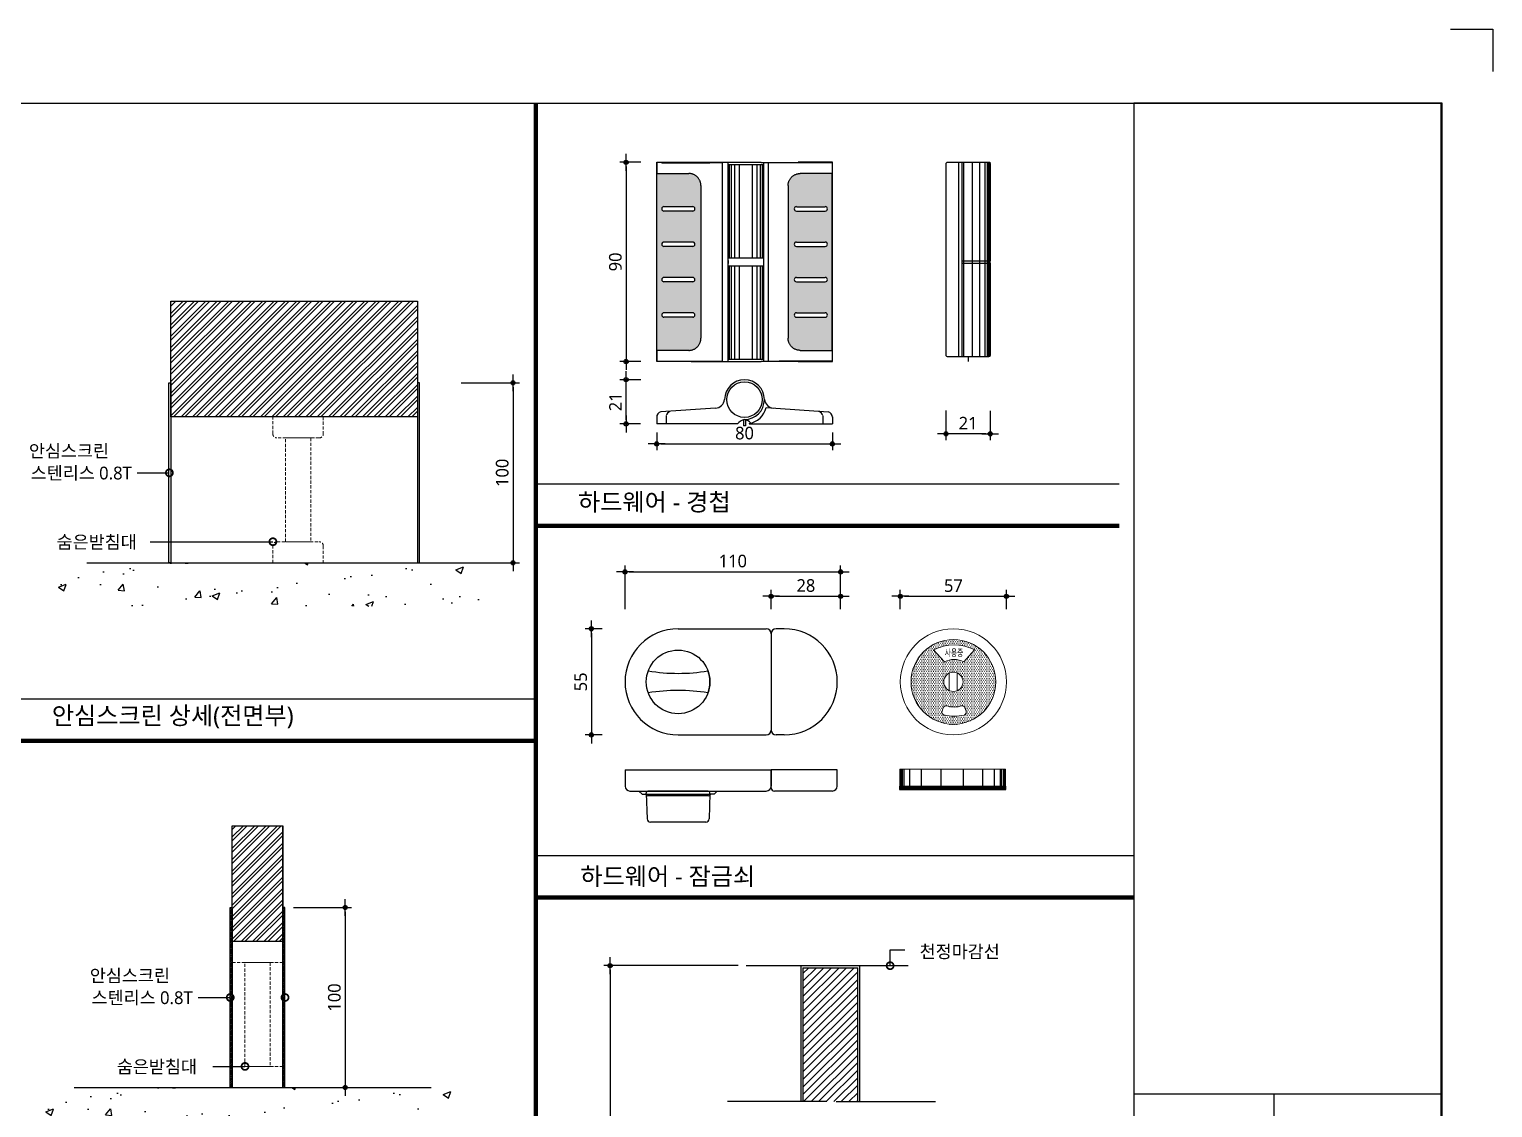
# Model space of a CAD drawing. Extents: x -256 to 8104, y -176 to 5714.
# Drawn here: x 4629 to 8104, y 3153 to 5714 of the extents above; entities that cross this region are included whole.
import ezdxf
from ezdxf.enums import TextEntityAlignment as Align

# ---------------------------------------------------------------- set-up
doc = ezdxf.new("R2010")
doc.units = 0
doc.header["$LTSCALE"] = 30
doc.linetypes.add('HIDDEN', pattern=[0.375, 0.25, -0.125])
doc.layers.get('0').update_dxf_attribs({"linetype": 'CONTINUOUS'})
doc.layers.get('DEFPOINTS').update_dxf_attribs({"linetype": 'CONTINUOUS'})
for name, color, linetype in [('02---제품선', 4, 'CONTINUOUS'), ('C', 2, 'CONTINUOUS'), ('curior-0Line', 252, 'CONTINUOUS'), ('DIM', 7, 'CONTINUOUS'), ('HAT', 8, 'CONTINUOUS'), ('HID', 9, 'HIDDEN'), ('TIT', 3, 'CONTINUOUS'), ('문자', 3, 'CONTINUOUS'), ('부자재', 4, 'CONTINUOUS'), ('잠금쇠(회전형)', 4, 'CONTINUOUS'), ('치수', 1, 'CONTINUOUS'), ('판넬', 2, 'CONTINUOUS'), ('해치', 8, 'CONTINUOUS')]:
    doc.layers.add(name, color=color, linetype=linetype)
doc.styles.add('HDW', font='gulim.ttc')
doc.styles.add('돋움', font='malgun.ttf')
doc.dimstyles.new('10', dxfattribs={"dimscale": 10, "dimtxt": 3, "dimasz": 1, "dimexe": 1.5, "dimexo": 2, "dimgap": 1, "dimtad": 1, "dimdec": 0, "dimlunit": 6, "dimtxsty": '돋움', "dimblk": 'DIMDOT', "dimcen": -1, "dimdle": 1.5, "dimclrt": 3, "dimazin": 3, "dimtfac": 1, "dimtdec": 0, "dimtix": 1, "dimtmove": 2, "dimatfit": 3, "dimldrblk": 'DIMDOT', "dimarcsym": 0})

# ---------------------------------------------------------------- blocks, each defined once
blk = doc.blocks.new('DIMDOT')
at = {"linetype": 'Continuous'}
blk.add_line((-2, 0), (2, 0), dxfattribs=at)
for radius in [0.5, 0.25]:
    blk.add_circle((0, 0), radius, dxfattribs=at)
blk = doc.blocks.new('*D566')
at = {"layer": 'DEFPOINTS', "color": 0}
for p in [(14877.2, -2398.7), (14365.2, -2507.3), (14877.2, -2507.3)]:
    blk.add_point(p, dxfattribs=at)
at = {"layer": 'DIM', "color": 0, "lineweight": -2, "ltscale": 10}
for p, q in [((14365.2, -2487.3), (14365.2, -2383.7)), ((14877.2, -2487.3), (14877.2, -2383.7)), ((14375.2, -2398.7), (14867.2, -2398.7))]:
    blk.add_line(p, q, dxfattribs=at)
at = {"layer": 'DIM', "color": 0, "lineweight": -2, "xscale": 10, "yscale": 10, "zscale": 10, "rotation": 180}
blk.add_blockref('DIMDOT', (14365.2, -2398.7), dxfattribs=at)
at = {"layer": 'DIM', "color": 0, "lineweight": -2, "xscale": 10, "yscale": 10, "zscale": 10}
blk.add_blockref('DIMDOT', (14877.2, -2398.7), dxfattribs=at)
at = {"layer": 'DIM', "color": 3, "insert": (14621.2, -2373.1), "char_height": 30, "attachment_point": 5, "style": '돋움'}
blk.add_mtext('110', dxfattribs=at)
blk = doc.blocks.new('*D567')
at = {"layer": 'DEFPOINTS', "color": 0}
for p in [(14877.2, -2456.7), (14712.1, -2507.3), (14877.2, -2507.3)]:
    blk.add_point(p, dxfattribs=at)
at = {"layer": 'DIM', "color": 0, "lineweight": -2, "ltscale": 10}
for p, q in [((14712.1, -2487.3), (14712.1, -2441.7)), ((14722.1, -2456.7), (14867.2, -2456.7)), ((14877.2, -2487.3), (14877.2, -2441.7))]:
    blk.add_line(p, q, dxfattribs=at)
at = {"layer": 'DIM', "color": 0, "lineweight": -2, "xscale": 10, "yscale": 10, "zscale": 10, "rotation": 180}
blk.add_blockref('DIMDOT', (14712.1, -2456.7), dxfattribs=at)
at = {"layer": 'DIM', "color": 0, "lineweight": -2, "xscale": 10, "yscale": 10, "zscale": 10}
blk.add_blockref('DIMDOT', (14877.2, -2456.7), dxfattribs=at)
at = {"layer": 'DIM', "color": 3, "insert": (14794.7, -2431.2), "char_height": 30, "attachment_point": 5, "style": '돋움'}
blk.add_mtext('28', dxfattribs=at)
blk = doc.blocks.new('*D568')
at = {"layer": 'DEFPOINTS', "color": 0}
for p in [(15270.9, -2456.7), (15018.9, -2507.3), (15270.9, -2507.3)]:
    blk.add_point(p, dxfattribs=at)
at = {"layer": 'DIM', "color": 0, "lineweight": -2, "ltscale": 10}
for p, q in [((15018.9, -2487.3), (15018.9, -2441.7)), ((15028.9, -2456.7), (15260.9, -2456.7)), ((15270.9, -2487.3), (15270.9, -2441.7))]:
    blk.add_line(p, q, dxfattribs=at)
at = {"layer": 'DIM', "color": 0, "lineweight": -2, "xscale": 10, "yscale": 10, "zscale": 10, "rotation": 180}
blk.add_blockref('DIMDOT', (15018.9, -2456.7), dxfattribs=at)
at = {"layer": 'DIM', "color": 0, "lineweight": -2, "xscale": 10, "yscale": 10, "zscale": 10}
blk.add_blockref('DIMDOT', (15270.9, -2456.7), dxfattribs=at)
at = {"layer": 'DIM', "color": 3, "insert": (15144.9, -2431.4), "char_height": 30, "attachment_point": 5, "style": '돋움'}
blk.add_mtext('57', dxfattribs=at)
blk = doc.blocks.new('*D569')
at = {"layer": 'DEFPOINTS', "color": 0}
for p in [(14422.8, -1426), (14367.8, -1899.1), (14422.8, -1899.1)]:
    blk.add_point(p, dxfattribs=at)
at = {"layer": 'DIM', "color": 0, "lineweight": -2, "ltscale": 10}
for p, q in [((14402.8, -1426), (14352.8, -1426)), ((14367.8, -1436), (14367.8, -1889.1)), ((14402.8, -1899.1), (14352.8, -1899.1))]:
    blk.add_line(p, q, dxfattribs=at)
at = {"layer": 'DIM', "color": 0, "lineweight": -2, "xscale": 10, "yscale": 10, "zscale": 10}
for p, rotation in [((14367.8, -1426), 90), ((14367.8, -1899.1), 270)]:
    blk.add_blockref('DIMDOT', p, dxfattribs=dict(at, rotation=rotation))
at = {"layer": 'DIM', "color": 3, "insert": (14342.3, -1662.5), "char_height": 30, "attachment_point": 5, "rotation": 90, "style": '돋움'}
blk.add_mtext('90', dxfattribs=at)
blk = doc.blocks.new('*D570')
at = {"layer": 'DEFPOINTS', "color": 0}
for p in [(14440.4, -2047.3), (14857.5, -2047.3), (14857.5, -2094.7)]:
    blk.add_point(p, dxfattribs=at)
at = {"layer": 'DIM', "color": 0, "lineweight": -2, "ltscale": 10}
for p, q in [((14440.4, -2067.3), (14440.4, -2109.7)), ((14857.5, -2067.3), (14857.5, -2109.7)), ((14450.4, -2094.7), (14847.5, -2094.7))]:
    blk.add_line(p, q, dxfattribs=at)
at = {"layer": 'DIM', "color": 0, "lineweight": -2, "xscale": 10, "yscale": 10, "zscale": 10, "rotation": 180}
blk.add_blockref('DIMDOT', (14440.4, -2094.7), dxfattribs=at)
at = {"layer": 'DIM', "color": 0, "lineweight": -2, "xscale": 10, "yscale": 10, "zscale": 10}
blk.add_blockref('DIMDOT', (14857.5, -2094.7), dxfattribs=at)
at = {"layer": 'DIM', "color": 3, "insert": (14648.9, -2069.2), "char_height": 30, "attachment_point": 5, "style": '돋움'}
blk.add_mtext('80', dxfattribs=at)
blk = doc.blocks.new('*D571')
at = {"layer": 'DEFPOINTS', "color": 0}
for p in [(14367.8, -1942.3), (14422.8, -1942.3), (14422.1, -2047.3)]:
    blk.add_point(p, dxfattribs=at)
at = {"layer": 'DIM', "color": 0, "lineweight": -2, "ltscale": 10}
for p, q in [((14402.8, -1942.3), (14352.8, -1942.3)), ((14367.8, -2037.3), (14367.8, -1952.3)), ((14402.1, -2047.3), (14352.8, -2047.3))]:
    blk.add_line(p, q, dxfattribs=at)
at = {"layer": 'DIM', "color": 0, "lineweight": -2, "xscale": 10, "yscale": 10, "zscale": 10}
for p, rotation in [((14367.8, -1942.3), 90), ((14367.8, -2047.3), 270)]:
    blk.add_blockref('DIMDOT', p, dxfattribs=dict(at, rotation=rotation))
at = {"layer": 'DIM', "color": 3, "insert": (14342.5, -1994.8), "char_height": 30, "attachment_point": 5, "rotation": 90, "style": '돋움'}
blk.add_mtext('21', dxfattribs=at)
blk = doc.blocks.new('*D572')
at = {"layer": 'DEFPOINTS', "color": 0}
for p in [(15127.3, -1995.1), (15232.3, -1995.9), (15127.3, -2070.8)]:
    blk.add_point(p, dxfattribs=at)
at = {"layer": 'DIM', "color": 0, "lineweight": -2, "ltscale": 10}
for p, q in [((15127.3, -2015.1), (15127.3, -2085.8)), ((15232.3, -2015.9), (15232.3, -2085.8)), ((15222.3, -2070.8), (15137.3, -2070.8))]:
    blk.add_line(p, q, dxfattribs=at)
at = {"layer": 'DIM', "color": 0, "lineweight": -2, "xscale": 10, "yscale": 10, "zscale": 10, "rotation": 180}
blk.add_blockref('DIMDOT', (15127.3, -2070.8), dxfattribs=at)
at = {"layer": 'DIM', "color": 0, "lineweight": -2, "xscale": 10, "yscale": 10, "zscale": 10}
blk.add_blockref('DIMDOT', (15232.3, -2070.8), dxfattribs=at)
at = {"layer": 'DIM', "color": 3, "insert": (15179.8, -2045.5), "char_height": 30, "attachment_point": 5, "style": '돋움'}
blk.add_mtext('21', dxfattribs=at)
blk = doc.blocks.new('*D573')
at = {"layer": 'DEFPOINTS', "color": 0}
for p in [(14330.8, -2533.9), (14285.2, -2785.9), (14330.8, -2785.9)]:
    blk.add_point(p, dxfattribs=at)
at = {"layer": 'DIM', "color": 0, "lineweight": -2, "ltscale": 10}
for p, q in [((14310.8, -2533.9), (14270.2, -2533.9)), ((14285.2, -2543.9), (14285.2, -2775.9)), ((14310.8, -2785.9), (14270.2, -2785.9))]:
    blk.add_line(p, q, dxfattribs=at)
at = {"layer": 'DIM', "color": 0, "lineweight": -2, "xscale": 10, "yscale": 10, "zscale": 10}
for p, rotation in [((14285.2, -2533.9), 90), ((14285.2, -2785.9), 270)]:
    blk.add_blockref('DIMDOT', p, dxfattribs=dict(at, rotation=rotation))
at = {"layer": 'DIM', "color": 3, "insert": (14259.9, -2659.9), "char_height": 30, "attachment_point": 5, "rotation": 90, "style": '돋움'}
blk.add_mtext('55', dxfattribs=at)
blk = doc.blocks.new('*D574')
at = {"layer": 'DEFPOINTS', "color": 0}
for p in [(14653.8, -3333.9), (14329.7, -5672.9), (14653.8, -5672.9)]:
    blk.add_point(p, dxfattribs=at)
at = {"layer": 'DIM', "color": 0, "lineweight": -2, "ltscale": 10}
for p, q in [((14633.8, -3333.9), (14314.7, -3333.9)), ((14329.7, -3343.9), (14329.7, -5662.9)), ((14633.8, -5672.9), (14314.7, -5672.9))]:
    blk.add_line(p, q, dxfattribs=at)
at = {"layer": 'DIM', "color": 0, "lineweight": -2, "xscale": 10, "yscale": 10, "zscale": 10}
for p, rotation in [((14329.7, -3333.9), 90), ((14329.7, -5672.9), 270)]:
    blk.add_blockref('DIMDOT', p, dxfattribs=dict(at, rotation=rotation))
at = {"layer": 'DIM', "color": 3, "insert": (14304.5, -4503.4), "char_height": 30, "attachment_point": 5, "rotation": 90, "style": '돋움'}
blk.add_mtext('VAR.', dxfattribs=at)
blk = doc.blocks.new('A$C13EB2441')
for p, q in [((0.837, 7.375), (0.837, 14.115)), ((0.837, 6.74), (0.837, 0))]:
    blk.add_line(p, q)
blk = doc.blocks.new('*D576')
at = {"layer": 'DEFPOINTS', "color": 0}
for p in [(13557.6, -3195.8), (13557.6, -3623.3), (13700.6, -3623.3)]:
    blk.add_point(p, dxfattribs=at)
at = {"layer": 'DIM', "color": 0, "lineweight": -2, "ltscale": 10}
for p, q in [((13577.6, -3195.8), (13715.6, -3195.8)), ((13700.6, -3205.8), (13700.6, -3613.3)), ((13577.6, -3623.3), (13715.6, -3623.3))]:
    blk.add_line(p, q, dxfattribs=at)
at = {"layer": 'DIM', "color": 0, "lineweight": -2, "xscale": 10, "yscale": 10, "zscale": 10}
for p, rotation in [((13700.6, -3195.8), 90), ((13700.6, -3623.3), 270)]:
    blk.add_blockref('DIMDOT', p, dxfattribs=dict(at, rotation=rotation))
at = {"layer": 'DIM', "color": 3, "insert": (13675, -3409.5), "char_height": 30, "attachment_point": 5, "rotation": 90, "style": '돋움'}
blk.add_mtext('100', dxfattribs=at)
blk = doc.blocks.new('_DOTSMALL')
at = {"color": 0, "linetype": 'ByBlock', "const_width": 0.5}
blk.add_lwpolyline([(-0.0625, 0, 1), (0.0625, 0, 1)], format="xyb", close=True, dxfattribs=at)
blk = doc.blocks.new('A$C63EC304E')
at = {"layer": '치수', "color": 1, "xscale": 2.5, "yscale": 2.5, "zscale": 2.5, "rotation": 234.3098741996962}
blk.add_blockref('_DOTSMALL', (0.31, 0.31), dxfattribs=at)
blk = doc.blocks.new('A$C2BC9653E')
at = {"layer": '치수', "xscale": 0.3333333333333333, "yscale": 0.3333333333333333, "zscale": 0.3333333333333333}
blk.add_blockref('A$C63EC304E', (0, 0), dxfattribs=at)
blk = doc.blocks.new('A$C7FC71301')
at = {"layer": '치수', "rotation": 180}
blk.add_blockref('A$C2BC9653E', (0.208, 0.208), dxfattribs=at)
blk = doc.blocks.new('A$C4A20372B')
at = {"layer": '치수'}
blk.add_blockref('A$C7FC71301', (0, 0), dxfattribs=at)
blk = doc.blocks.new('A$C566469F5')
at = {"layer": '치수'}
blk.add_blockref('A$C4A20372B', (0, 0), dxfattribs=at)
blk = doc.blocks.new('A$C7E317CD4')
at = {"layer": '해치', "xscale": 2, "yscale": 2, "zscale": 2}
blk.add_blockref('A$C566469F5', (0, 0), dxfattribs=at)
blk = doc.blocks.new('A$C601D7F27')
at = {"layer": '치수'}
blk.add_blockref('A$C7E317CD4', (0, 0), dxfattribs=at)
blk = doc.blocks.new('A$C38802C08')
at = {"layer": '치수'}
blk.add_blockref('A$C601D7F27', (0, 0), dxfattribs=at)
blk = doc.blocks.new('*D578')
at = {"layer": 'DEFPOINTS', "color": 0}
for p in [(13956.3, -1949.7), (13956.3, -2377.2), (14099.2, -2377.2)]:
    blk.add_point(p, dxfattribs=at)
at = {"layer": 'DIM', "color": 0, "lineweight": -2, "ltscale": 10}
for p, q in [((13976.3, -1949.7), (14114.2, -1949.7)), ((14099.2, -1959.7), (14099.2, -2367.2)), ((13976.3, -2377.2), (14114.2, -2377.2))]:
    blk.add_line(p, q, dxfattribs=at)
at = {"layer": 'DIM', "color": 0, "lineweight": -2, "xscale": 10, "yscale": 10, "zscale": 10}
for p, rotation in [((14099.2, -1949.7), 90), ((14099.2, -2377.2), 270)]:
    blk.add_blockref('DIMDOT', p, dxfattribs=dict(at, rotation=rotation))
at = {"layer": 'DIM', "color": 3, "insert": (14073.6, -2163.4), "char_height": 30, "attachment_point": 5, "rotation": 90, "style": '돋움'}
blk.add_mtext('100', dxfattribs=at)
blk = doc.blocks.new('AURA_21', base_point=(8321.5, -6824.2))
h = blk.add_hatch()
h.set_pattern_fill('ANSI31', color=2, style=0)
h.set_pattern_definition([(45, (11538.1628, -5160.0106), (-2.245064, 2.245064), [])])
h.paths.add_polyline_path([(13432.6, -3195.8), (13427.6, -3195.8), (13427.6, -3407.5, -1), (13427.6, -3411.6), (13427.6, -3623.3), (13432.6, -3623.3)])
h.paths.add_polyline_path([(13557.6, -3411.6, -1), (13557.6, -3407.5), (13557.6, -3195.8), (13552.6, -3195.8), (13552.6, -3623.3), (13557.6, -3623.3)])
at = {"layer": 'HAT'}
h = blk.add_hatch(dxfattribs=at)
h.set_pattern_fill('ANSI32', color=256, scale=2, style=0)
h.set_pattern_definition([(45, (29.9, -7008.834), (-13.470384, 13.470384), []), (45, (38.881, -7008.834), (-13.470384, 13.470384), [])])
h.paths.add_polyline_path([(13286.8, -1755.9), (13872.2, -1755.9), (13872.2, -2030.6), (13286.8, -2030.6)])
h = blk.add_hatch(dxfattribs=at)
h.set_pattern_fill('ANSI32', color=256, scale=2, style=0)
h.set_pattern_definition([(45, (8351.314, -7000), (-13.470384, 13.470384), []), (45, (8360.294, -7000), (-13.470384, 13.470384), [])])
h.paths.add_polyline_path([(13552.6, -3002), (13432.6, -3002), (13432.6, -3276.6), (13552.6, -3276.6), (13552.6, -3195.8)])
at = {"layer": 'HAT', "transparency": 33554687}
h = blk.add_hatch(dxfattribs=at)
h.set_pattern_fill('ANSI31', color=256, scale=4)
h.set_pattern_definition([(45, (-0.004, -7000), (-8.980256, 8.980256), [])])
h.paths.add_polyline_path([(14844, -3656.9), (14866.2, -3656.9), (14917.6, -3656.9), (14917.6, -3338.9), (14787.6, -3338.9), (14787.6, -3656.9)])
at = {"layer": '해치'}
h = blk.add_hatch(dxfattribs=at)
h.set_pattern_fill('DOTS', color=256, scale=2.628474)
h.set_pattern_definition([(0, (11478.6703, -1090.9586), (2.086351, 4.172702), [0, -4.172702])])
edge = h.paths.add_edge_path()
edge.add_line((14440.9, -1872.6), (14441, -1872.6))
edge.add_spline(control_points=[(14441, -1872.6), (14441.2, -1872.6), (14452.7, -1872.6)], knot_values=[-0.724312, -0.724312, -0.724312, 0.724312, 0.724312, 0.724312], weights=[1, 0.748956, 1], degree=2, periodic=0)
edge.add_line((14452.7, -1872.6), (14516.6, -1872.6))
edge.add_spline(control_points=[(14516.6, -1872.6), (14545.5, -1872.6), (14545.5, -1843.6)], knot_values=[-1.570796, -1.570796, -1.570796, 0, 0, 0], weights=[1, 0.707107, 1], degree=2, periodic=0)
edge.add_line((14545.5, -1843.6), (14545.5, -1481.4))
edge.add_spline(control_points=[(14545.5, -1481.4), (14545.5, -1452.5), (14516.6, -1452.5)], knot_values=[0, 0, 0, 1.570796, 1.570796, 1.570796], weights=[1, 0.707107, 1], degree=2, periodic=0)
edge.add_line((14516.6, -1452.5), (14452.7, -1452.5))
edge.add_spline(control_points=[(14452.7, -1452.5), (14441.2, -1452.5), (14441, -1452.5)], knot_values=[-0.724312, -0.724312, -0.724312, 0.724312, 0.724312, 0.724312], weights=[1, 0.748956, 1], degree=2, periodic=0)
edge.add_line((14440.9, -1452.5), (14440.9, -1872.6))
h.paths.add_polyline_path([(14525.8, -1531.3, -0.414214), (14531.1, -1536.5, -0.414214), (14525.8, -1541.8), (14457.5, -1541.8, -0.414214), (14452.2, -1536.5, -0.414214), (14457.5, -1531.3)], flags=16)
h.paths.add_polyline_path([(14525.8, -1615.3, -0.414214), (14531.1, -1620.5, -0.414214), (14525.8, -1625.8), (14457.5, -1625.8, -0.414214), (14452.2, -1620.5, -0.414214), (14457.5, -1615.3)], flags=16)
h.paths.add_polyline_path([(14525.8, -1699.3, -0.414214), (14531.1, -1704.5, -0.414214), (14525.8, -1709.8), (14457.5, -1709.8, -0.414214), (14452.2, -1704.5, -0.414214), (14457.5, -1699.3)], flags=16)
h.paths.add_polyline_path([(14525.8, -1783.3, -0.414214), (14531.1, -1788.6, -0.414214), (14525.8, -1793.8), (14457.5, -1793.8, -0.414214), (14452.2, -1788.6, -0.414214), (14457.5, -1783.3)], flags=16)
h = blk.add_hatch(dxfattribs=at)
h.set_pattern_fill('DOTS', color=256, scale=2.628474)
h.set_pattern_definition([(0, (11004.053, -1090.9586), (2.086351, 4.1727023), [0, -4.1727023])])
edge = h.paths.add_edge_path()
edge.add_spline(control_points=[(14752.3, -1481.4), (14752.3, -1452.5), (14781.3, -1452.5)], knot_values=[0, 0, 0, 1.570796, 1.570796, 1.570796], weights=[1, 0.707107, 1], degree=2, periodic=0)
edge.add_line((14781.3, -1452.5), (14845.2, -1452.5))
edge.add_spline(control_points=[(14845.2, -1452.5), (14856.7, -1452.5), (14856.9, -1452.5)], knot_values=[-0.724312, -0.724312, -0.724312, 0.724312, 0.724312, 0.724312], weights=[1, 0.748956, 1], degree=2, periodic=0)
edge.add_line((14857, -1452.5), (14857, -1872.6))
edge.add_line((14857, -1872.6), (14856.9, -1872.6))
edge.add_spline(control_points=[(14856.9, -1872.6), (14856.7, -1872.6), (14845.2, -1872.6)], knot_values=[-0.724312, -0.724312, -0.724312, 0.724312, 0.724312, 0.724312], weights=[1, 0.748956, 1], degree=2, periodic=0)
edge.add_line((14845.2, -1872.6), (14781.3, -1872.6))
edge.add_spline(control_points=[(14781.3, -1872.6), (14752.3, -1872.6), (14752.3, -1843.6)], knot_values=[-1.570796, -1.570796, -1.570796, 0, 0, 0], weights=[1, 0.707107, 1], degree=2, periodic=0)
edge.add_line((14752.3, -1843.6), (14752.3, -1481.4))
h.paths.add_polyline_path([(14772.1, -1531.3, 0.414214), (14766.8, -1536.5, 0.414214), (14772.1, -1541.8), (14840.4, -1541.8, 0.414214), (14845.7, -1536.5, 0.414214), (14840.4, -1531.3)], flags=16)
h.paths.add_polyline_path([(14772.1, -1615.3, 0.414214), (14766.8, -1620.5, 0.414214), (14772.1, -1625.8), (14840.4, -1625.8, 0.414214), (14845.7, -1620.5, 0.414214), (14840.4, -1615.3)], flags=16)
h.paths.add_polyline_path([(14772.1, -1699.3, 0.414214), (14766.8, -1704.5, 0.414214), (14772.1, -1709.8), (14840.4, -1709.8, 0.414214), (14845.7, -1704.5, 0.414214), (14840.4, -1699.3)], flags=16)
h.paths.add_polyline_path([(14772.1, -1783.3, 0.414214), (14766.8, -1788.6, 0.414214), (14772.1, -1793.8), (14840.4, -1793.8, 0.414214), (14845.7, -1788.6, 0.414214), (14840.4, -1783.3)], flags=16)
h = blk.add_hatch(dxfattribs=at)
h.set_pattern_fill('AR-CONC', color=256, style=0)
h.set_pattern_definition([(50, (11568.07, -3913.93), (182.185, -15.939), [19.05, -209.55]), (355, (11568.07, -3913.93), (-35.243, 191.057), [15.24, -167.64]), (100.451, (11583.25, -3915.26), (146.943, 175.117), [16.19, -178.09]), (46.184, (11568.07, -3863.13), (271.079, -42.042), [28.575, -314.325]), (96.636, (11590.66, -3866.63), (237.404, 247.426), [24.285, -267.135]), (351.184, (11568.07, -3863.13), (237.405, 247.425), [22.86, -251.46]), (21, (11593.47, -3875.83), (151.615, -102.2655), [19.05, -209.55]), (326, (11593.47, -3875.83), (61.802, 184.188), [15.24, -167.64]), (71.4514, (11606.1, -3884.35), (213.416, 81.923), [16.19, -178.09]), (37.5, (11568.07, -3913.93), (3.0886, 84.555), [0, -165.608, 0, -170.18, 0, -168.275]), (7.5, (11568.07, -3913.93), (66.8197, 100.1806), [0, -97.028, 0, -161.798, 0, -64.135]), (327.5, (11511.425, -3913.93), (135.5906, -5.7287), [0, -63.5, 0, -198.12, 0, -262.89]), (317.5, (11486.03, -3913.93), (148.129, 25.4265), [0, -82.55, 0, -131.572, 0, -186.69])])
h.paths.add_polyline_path([(14047.6, -2480.2), (14047.6, -2377.2), (12997.5, -2377.2), (12997.5, -2480.2)])
h = blk.add_hatch(dxfattribs=at)
h.set_pattern_fill('DOTS', color=256, scale=2.628474)
h.set_pattern_definition([(0, (9450.865, -6117.236), (2.086351, 4.1727023), [0, -4.1727023])])
h.paths.add_polyline_path([(15245.5, -2659.9, 1), (15044.2, -2659.9, 1)])
h.paths.add_polyline_path([(15121.9, -2659.9, -1), (15167.8, -2659.9, -1)], flags=16)
h.paths.add_polyline_path([(15169.6, -2612.6, 0.250537), (15123.7, -2612.6), (15097.9, -2584.2, -0.258173), (15195.4, -2584.2)], flags=16)
h.paths.add_polyline_path([(15172.3, -2721.3), (15175.1, -2729.5, -0.437988), (15170.3, -2738.5, -0.127495), (15123.1, -2738.5, -0.437988), (15118.2, -2729.5), (15121, -2721.3, -0.407197), (15129.8, -2717, 0.156299), (15163.6, -2717, -0.407197)], flags=16)
h.paths.add_polyline_path([(15119.7, -2604.8), (15173.1, -2604.8), (15173.1, -2577.3), (15119.7, -2577.3)], flags=8)
h = blk.add_hatch(dxfattribs=at)
h.set_pattern_fill('AR-CONC', color=256, style=0)
h.set_pattern_definition([(50, (11538.16, -5160.01), (182.185, -15.939), [19.05, -209.55]), (355, (11538.16, -5160.01), (-35.243, 191.057), [15.24, -167.64]), (100.451, (11553.34, -5161.34), (146.943, 175.117), [16.19, -178.09]), (46.184, (11538.16, -5109.2), (271.079, -42.042), [28.575, -314.325]), (96.636, (11560.75, -5112.71), (237.404, 247.426), [24.285, -267.135]), (351.184, (11538.16, -5109.2), (237.405, 247.425), [22.86, -251.46]), (21, (11563.56, -5121.91), (151.615, -102.2655), [19.05, -209.55]), (326, (11563.56, -5121.91), (61.802, 184.188), [15.24, -167.64]), (71.4514, (11576.2, -5130.43), (213.416, 81.923), [16.19, -178.09]), (37.5, (11538.16, -5160.01), (3.0886, 84.555), [0, -165.608, 0, -170.18, 0, -168.275]), (7.5, (11538.16, -5160.01), (66.8197, 100.1806), [0, -97.028, 0, -161.798, 0, -64.135]), (327.5, (11481.52, -5160.01), (135.5906, -5.7287), [0, -63.5, 0, -198.12, 0, -262.89]), (317.5, (11456.12, -5160.01), (148.129, 25.4265), [0, -82.55, 0, -131.572, 0, -186.69])])
h.paths.add_polyline_path([(14017.7, -3726.3), (14017.7, -3623.3), (12967.6, -3623.3), (12967.6, -3726.3)])
at = {"color": 2}
for p, q in [((16325.6, -1110), (16425.6, -1110)), ((16325.6, -1110), (16425.6, -1110)), ((16325.6, -1110), (16425.6, -1110)), ((16425.6, -1110), (16425.6, -1210)), ((16425.6, -1110), (16425.6, -1210)), ((16425.6, -1110), (16425.6, -1210)), ((15179.8, -1887.5), (15179.8, -1899.1)), ((13086.8, -2377.2), (13976.3, -2377.2)), ((14653, -3333.9), (15037.6, -3333.9)), ((13056.9, -3623.3), (13904.6, -3623.3))]:
    blk.add_line(p, q, dxfattribs=at)
at = {"color": 8}
for p, q in [((14153.5, -2189.5), (15538.7, -2189.5)), ((10805.6, -2700.1), (14153.5, -2700.1)), ((14153.5, -3072.2), (15573.1, -3072.2))]:
    blk.add_line(p, q, dxfattribs=at)
at = {"color": 8, "const_width": 10}
for points in [[(14153.5, -6824.2), (14153.5, -1285.8)], [(14153.5, -2289.5), (15538.7, -2289.5)], [(10805.6, -2800.1), (14153.5, -2800.1)], [(14153.5, -3172.2), (15573.1, -3172.2)]]:
    blk.add_lwpolyline(points, dxfattribs=at)
at = {"color": 2}
for points in [[(8320.8, -1285.8), (15573.1, -1285.8), (15573.1, -6824.2), (8320.8, -6824.2)], [(8320.8, -1285.8), (15573.1, -1285.8), (15573.1, -6824.2), (8320.8, -6824.2)], [(8320.8, -1285.8), (16302.7, -1285.8), (16302.7, -6824.2), (8320.8, -6824.2)], [(13281.8, -1949.7), (13286.8, -1949.7), (13286.8, -2377.2), (13281.8, -2377.2)], [(13877.2, -1949.7), (13872.2, -1949.7), (13872.2, -2377.2), (13877.2, -2377.2)], [(13427.6, -3195.8), (13432.6, -3195.8), (13432.6, -3623.3), (13427.6, -3623.3)], [(13557.6, -3195.8), (13552.6, -3195.8), (13552.6, -3623.3), (13557.6, -3623.3)]]:
    blk.add_lwpolyline(points, close=True, dxfattribs=at)
at = {"layer": '02---제품선'}
for p, q in [((14491.2, -2533.9), (14700.5, -2533.9)), ((14743.2, -2533.9), (14723.8, -2533.9)), ((14712.1, -2545.5), (14712.1, -2774.3)), ((14712.1, -2545.5), (14712.1, -2774.3)), ((14491.2, -2785.9), (14700.5, -2785.9)), ((14743.2, -2785.9), (14723.8, -2785.9)), ((14365.2, -2868.9), (14712.1, -2868.9)), ((14365.2, -2868.9), (14365.2, -2907.6)), ((14712.1, -2868.9), (14712.1, -2907.6)), ((14869.2, -2868.9), (14712.1, -2868.9)), ((14712.1, -2911.5), (14712.1, -2868.9)), ((14869.2, -2907.6), (14869.2, -2868.9)), ((14376.8, -2919.3), (14398.1, -2919.3)), ((14398.1, -2919.3), (14584.2, -2919.3)), ((14405.9, -2927), (14398.1, -2919.3)), ((14405.9, -2927), (14413.6, -2927)), ((14413.6, -2927), (14568.7, -2927)), ((14415.5, -2925.1), (14417.6, -2985.5)), ((14415.6, -2927), (14415.6, -2923.2)), ((14562.9, -2919.3), (14419.4, -2919.3)), ((14562.9, -2930.9), (14419.4, -2930.9)), ((14566.8, -2925.1), (14564.7, -2985.5)), ((14566.8, -2927), (14566.8, -2923.2)), ((14576.5, -2927), (14568.7, -2927)), ((14576.5, -2927), (14584.2, -2919.3)), ((14584.2, -2919.3), (14700.5, -2919.3)), ((14857.5, -2919.3), (14719.9, -2919.3)), ((14557, -2992.9), (14425.4, -2992.9))]:
    blk.add_line(p, q, dxfattribs=at)
blk.add_circle((14491.2, -2659.9), 75.6, dxfattribs=at)
blk.add_circle((14491.2, -2659.9), 75.6, dxfattribs=at)
for centre, radius, start, end in [((14491.2, -2659.9), 126, 90, 180), ((14700.5, -2545.5), 11.6, 0, 90), ((14723.8, -2545.5), 11.6, 90, 180), ((14743.2, -2659.9), 126, 0, 90), ((14491.2, -2223.1), 416.6, 260.2031, 279.7969), ((14491.2, -2659.9), 75.6, 340.7512, 19.2488), ((14491.2, -2659.9), 126, 180, 270), ((14743.2, -2659.9), 126, 270, 0), ((14491.2, -3096.7), 416.6, 80.2031, 99.7969), ((14700.5, -2774.3), 11.6, 270, 0), ((14723.8, -2774.3), 11.6, 180, 270), ((14376.8, -2907.6), 11.6, 180, 270), ((14700.5, -2907.6), 11.6, 270, 0), ((14719.9, -2911.5), 7.75, 180, 270), ((14857.5, -2907.6), 11.6, 270, 0), ((14419.4, -2923.2), 3.88, 90, 180), ((14419.4, -2927), 3.88, 180, 270), ((14562.9, -2923.2), 3.88, 0, 90), ((14562.9, -2927), 3.88, 270, 0), ((14425.4, -2985.2), 7.75, 182, 270), ((14557, -2985.2), 7.75, 270, 358)]:
    blk.add_arc(centre, radius, start, end, dxfattribs=at)
at = {"layer": 'C'}
for p, q in [((14787.6, -3338.9), (14787.6, -3656.9)), ((14787.6, -3338.9), (14917.6, -3338.9)), ((14917.6, -3656.9), (14917.6, -3338.9))]:
    blk.add_line(p, q, dxfattribs=at)
at = {"layer": 'curior-0Line'}
for p, q in [((15573.1, -1285.8), (15573.1, -6823.4)), ((15573.5, -3638.3), (16305.6, -3638.3)), ((15905.7, -3638.3), (15905.7, -4192))]:
    blk.add_line(p, q, dxfattribs=at)
blk.add_lwpolyline([(16305.6, -1285.8), (15573.1, -1285.8), (15573.1, -6824.2), (16305.6, -6824.2)], close=True, dxfattribs=at)
at = {"layer": 'HID', "lineweight": 15}
for points in [[(13528.7, -2030.6), (13648.7, -2030.6), (13648.7, -2070.6, -0.414214), (13638.7, -2080.6), (13538.7, -2080.6, -0.414214), (13528.7, -2070.6)], [(13538.7, -2327.2), (13638.7, -2327.2, -0.414214), (13648.7, -2337.2), (13648.7, -2377.2), (13528.7, -2377.2), (13528.7, -2337.2, -0.414214)]]:
    blk.add_lwpolyline(points, format="xyb", close=True, dxfattribs=at)
for points in [[(13558.7, -2080.6), (13618.7, -2080.6), (13618.7, -2327.2), (13558.7, -2327.2)], [(13432.6, -3276.6), (13552.6, -3276.6), (13552.6, -3326.6), (13432.6, -3326.6)], [(13462.6, -3326.6), (13522.6, -3326.6), (13522.6, -3573.3), (13462.6, -3573.3)], [(13432.6, -3573.3), (13552.6, -3573.3), (13552.6, -3623.3), (13432.6, -3623.3)]]:
    blk.add_lwpolyline(points, close=True, dxfattribs=at)
at = {"layer": '부자재'}
for p, q in [((14440.4, -1426), (14521.8, -1426)), ((14440.4, -1899.1), (14440.4, -1426)), ((14440.4, -1426), (14441, -1426.5)), ((14440.9, -1872.6), (14440.9, -1452.5)), ((14440.9, -1452.5), (14441, -1452.5)), ((14441, -1426.5), (14441, -1452.5)), ((14452.7, -1426.8), (14566.3, -1427)), ((14452.7, -1452.5), (14516.6, -1452.5)), ((14522, -1426.1), (14521.8, -1426)), ((14609.5, -1426.1), (14522, -1426.1)), ((14596.9, -1897.9), (14596.9, -1427.2)), ((14609.5, -1426.1), (14609.5, -1899)), ((14609.5, -1426.1), (14609.6, -1426.1)), ((14688.4, -1426.1), (14775.9, -1426.1)), ((14693.6, -1426.1), (14693.6, -1899)), ((14706.2, -1897.9), (14706.2, -1427.2)), ((14845.2, -1426.8), (14731.5, -1427)), ((14775.9, -1426.1), (14776.1, -1426)), ((14857.5, -1426), (14776.1, -1426)), ((14845.2, -1452.5), (14781.3, -1452.5)), ((14857.5, -1426), (14856.9, -1426.5)), ((14856.9, -1426.5), (14856.9, -1452.5)), ((14857, -1452.5), (14856.9, -1452.5)), ((14857, -1872.6), (14857, -1452.5)), ((14857.5, -1899.1), (14857.5, -1426)), ((15127.3, -1429), (15127.3, -1884.5)), ((15130.3, -1426), (15229.3, -1426)), ((15157.3, -1426), (15157.3, -1887.5)), ((15164.8, -1426), (15164.8, -1887.5)), ((15232.3, -1429), (15232.3, -1659.6)), ((14545.5, -1481.4), (14545.5, -1843.6)), ((14752.3, -1481.4), (14752.3, -1843.6)), ((14609.7, -1659), (14609.7, -1666.3)), ((15164.8, -1659.6), (15232.3, -1659.6)), ((15164.8, -1665.6), (15232.3, -1665.6)), ((15231.3, -1659.6), (15231.3, -1665.6)), ((15232.3, -1665.6), (15232.3, -1884.5)), ((14441, -1872.6), (14440.9, -1872.6)), ((14441, -1872.6), (14441, -1898.5)), ((14516.6, -1872.6), (14452.7, -1872.6)), ((14781.3, -1872.6), (14845.2, -1872.6)), ((14856.9, -1872.6), (14857, -1872.6)), ((14856.9, -1872.6), (14856.9, -1898.5)), ((14441, -1898.5), (14440.4, -1899.1)), ((14521.8, -1899.1), (14440.4, -1899.1)), ((14452.7, -1898.3), (14566.3, -1898.1)), ((14522, -1899), (14521.8, -1899.1)), ((14522, -1899), (14609.5, -1899)), ((14775.9, -1899), (14688.4, -1899)), ((14845.2, -1898.3), (14731.5, -1898.1)), ((14775.9, -1899), (14776.1, -1899.1)), ((14776.1, -1899.1), (14857.5, -1899.1)), ((14856.9, -1898.5), (14857.5, -1899.1)), ((15130.3, -1887.5), (15229.3, -1887.5)), ((14579.8, -2009.8), (14450.2, -2018.8)), ((14700.5, -2008.3), (14847.5, -2018.8)), ((14440.4, -2030.7), (14440.4, -2047.3)), ((14632.2, -2047.3), (14440.4, -2047.3)), ((14462.9, -2027.7), (14462.9, -2047.3)), ((14646.7, -2037.4), (14646.7, -2051.8)), ((14651.2, -2037.4), (14651.2, -2051.8)), ((14659.6, -2046.5), (14659.6, -2047.3)), ((14659.6, -2047.3), (14857.5, -2047.3)), ((14835, -2027.7), (14835, -2047.3)), ((14857.5, -2030.7), (14857.5, -2047.3)), ((14651.2, -2051.8), (14646.7, -2051.8))]:
    blk.add_line(p, q, dxfattribs=at)
blk.add_circle((14648.9, -1989.6), 42.1, dxfattribs=at)
for centre, radius, start, end in [((15130.3, -1429), 3, 90, 180), ((15229.3, -1429), 3, 0, 90), ((15130.3, -1884.5), 3, 180, 270), ((15229.3, -1884.5), 3, 270, 0), ((14648.9, -1989.6), 47.2, 270, 180), ((14578.6, -1986.5), 23.3, 272.9231, 352.4724), ((14650.6, -1995.8), 51.5, 280.084, 345.9792), ((14719.3, -1986.5), 23.3, 187.5276, 267.0769), ((14453, -2031.1), 12.6, 101.7765, 181.6712), ((14478.2, -2031.9), 15.9, 113.4077, 164.5497), ((14655.4, -2065.7), 29.6, 102.5267, 141.5475), ((14642.5, -2065.7), 29.6, 43.1003, 77.4733), ((14819.6, -2031.9), 15.9, 15.4503, 67.3004), ((14844.9, -2031.1), 12.6, 358.3288, 78.2235)]:
    blk.add_arc(centre, radius, start, end, dxfattribs=at)
for points, weights in [([(14452.7, -1426.8), (14441.2, -1426.7), (14441, -1426.5)], [1, 0.748955720789, 1]), ([(14441, -1452.5), (14441.2, -1452.5), (14452.7, -1452.5)], [1, 0.748955720789, 1]), ([(14545.5, -1481.4), (14545.5, -1452.5), (14516.6, -1452.5)], [1, 0.707106781187, 1]), ([(14596.9, -1427.2), (14583.4, -1427), (14566.3, -1427)], [1, 0.964784765128, 1]), ([(14609.5, -1426.1), (14609.5, -1426.1), (14609.5, -1426.1)], [1, 0.999924701899, 1]), ([(14752.3, -1481.4), (14752.3, -1452.5), (14781.3, -1452.5)], [1, 0.707106781187, 1]), ([(14845.2, -1426.8), (14856.7, -1426.7), (14856.9, -1426.5)], [1, 0.748955720789, 1]), ([(14856.9, -1452.5), (14856.7, -1452.5), (14845.2, -1452.5)], [1, 0.748955720789, 1]), ([(14609.5, -1666.3), (14609.5, -1666.3), (14609.5, -1666.3)], [1, 0.999862102782, 1]), ([(14452.7, -1872.6), (14441.2, -1872.6), (14441, -1872.6)], [1, 0.748955720789, 1]), ([(14516.6, -1872.6), (14545.5, -1872.6), (14545.5, -1843.6)], [1, 0.707106781187, 1]), ([(14781.3, -1872.6), (14752.3, -1872.6), (14752.3, -1843.6)], [1, 0.707106781187, 1]), ([(14845.2, -1872.6), (14856.7, -1872.6), (14856.9, -1872.6)], [1, 0.748955720789, 1]), ([(14441, -1898.5), (14441.2, -1898.3), (14452.7, -1898.3)], [1, 0.748955720789, 1]), ([(14566.3, -1898.1), (14583.4, -1898.1), (14596.9, -1897.9)], [1, 0.964784765128, 1]), ([(14609.6, -1899.2), (14609.5, -1899.2), (14609.5, -1899.2)], [1, 0.999734260157, 1]), ([(14856.9, -1898.5), (14856.7, -1898.3), (14845.2, -1898.3)], [1, 0.748955720789, 1])]:
    blk.add_rational_spline(points, weights, degree=2, dxfattribs=at)
for points, weights, knots in [([(14688.4, -1426.1), (14688.4, -1426.1), (14648.9, -1426.1), (14609.5, -1426.1), (14609.5, -1426.1)], [1, 0.707106781186, 1, 0.707106781186, 1], [-1.570796, -1.570796, -1.570796, 0, 0, 1.570796, 1.570796, 1.570796]), ([(14609.5, -1431.3), (14622.1, -1431.3), (14648.9, -1431.3), (14693.6, -1431.3), (14693.6, -1431.3)], [0.872453400774, 0.800943102543, 1, 0.707106781186, 1], [-1.067549, -1.067549, -1.067549, 0, 0, 1.570796, 1.570796, 1.570796]), ([(14693.6, -1653.7), (14693.6, -1653.7), (14653.6, -1653.7), (14623.7, -1653.7), (14609.5, -1653.7)], [1, 0.742797744768, 1, 0.794611058848, 0.917248923756], [-1.467114, -1.467114, -1.467114, 0, 0, 1.171564, 1.171564, 1.171564]), ([(14609.5, -1671.6), (14620.7, -1671.6), (14644.3, -1671.6), (14684.4, -1671.6), (14692.7, -1671.6)], [0.884455168565, 0.830422605945, 1, 0.742797744768, 1], [-0.967291, -0.967291, -0.967291, 0, 0, 1.467114, 1.467114, 1.467114]), ([(14693.6, -1893.9), (14693.6, -1893.9), (14648.9, -1893.9), (14622.1, -1893.9), (14609.5, -1893.9)], [1, 0.707106781186, 1, 0.800943102543, 0.872453400774], [-1.570796, -1.570796, -1.570796, 0, 0, 1.067549, 1.067549, 1.067549]), ([(14609.5, -1899.2), (14609.5, -1899.2), (14648.9, -1899.2), (14688.4, -1899.2), (14688.4, -1899.2)], [1, 0.707106781186, 1, 0.707106781186, 1], [-1.570796, -1.570796, -1.570796, 0, 0, 1.570796, 1.570796, 1.570796])]:
    blk.add_rational_spline(points, weights, degree=2, knots=knots, dxfattribs=at)
blk.add_open_spline([(14609.7, -1659), (14609.7, -1659), (14609.7, -1659), (14609.6, -1659), (14609.6, -1659), (14609.5, -1658.9)], degree=3, knots=[-0.00189331, -0.00189331, -0.00189331, -0.00189331, 0, 0, 0.05421316, 0.05421316, 0.05421316, 0.05421316], dxfattribs=at)
at = {"layer": '잠금쇠(회전형)', "linetype": 'Continuous', "lineweight": 15}
for p, q in [((15097.9, -2584.2), (15123.7, -2612.6)), ((15195.4, -2584.2), (15169.6, -2612.6)), ((15134.9, -2639.1), (15134.9, -2680.4)), ((15154, -2639.6), (15154, -2680.8)), ((15121, -2721.3), (15118.2, -2729.5)), ((15172.3, -2721.3), (15175.1, -2729.5)), ((15018.1, -2867.4), (15268.5, -2867.4)), ((15018.1, -2867.4), (15018.1, -2907.6)), ((15018.9, -2867.4), (15018.9, -2907.6)), ((15268.5, -2867.4), (15268.5, -2907.6)), ((15017.3, -2907.6), (15269.3, -2907.6)), ((15017.3, -2915.4), (15017.3, -2907.6)), ((15017.3, -2915.1), (15269.3, -2915.1)), ((15269.3, -2915.4), (15269.3, -2907.6))]:
    blk.add_line(p, q, dxfattribs=at)
for radius in [126, 100.6, 22.9]:
    blk.add_circle((15144.9, -2659.9), radius, dxfattribs=at)
for centre, radius, start, end in [((15146.7, -2672.3), 100.7, 61.0478, 118.9522), ((15146.7, -2655.5), 48.7, 61.8696, 118.1304), ((15124.8, -2731.8), 7, 160.8571, 255.4685), ((15127.7, -2723.6), 7, 72.2332, 160.8571), ((15146.7, -2647.5), 94.1, 255.4685, 284.5315), ((15146.7, -2664.3), 55.3, 252.2332, 287.7668), ((15165.7, -2723.6), 7, 19.1429, 107.7668), ((15168.5, -2731.8), 7, 284.5315, 19.1429)]:
    blk.add_arc(centre, radius, start, end, dxfattribs=at)
at = {"layer": '치수'}
for p, q in [((13207, -2163.4), (13283, -2163.4)), ((13237.6, -2327.2), (13529, -2327.2)), ((14994.8, -3333.8), (14994.8, -3296.7)), ((14994.8, -3296.7), (15029.8, -3296.7)), ((13351.6, -3409.5), (13427.6, -3409.5)), ((13386.6, -3573.3), (13462.6, -3573.3))]:
    blk.add_line(p, q, dxfattribs=at)
at = {"layer": '판넬', "color": 1}
for p, q in [((13432.6, -3623.3), (13432.6, -3002)), ((13552.6, -3623.3), (13552.6, -3002)), ((14782.6, -3333.9), (14782.6, -3656.9)), ((14922.6, -3656.9), (14922.6, -3333.9))]:
    blk.add_line(p, q, dxfattribs=at)
for points in [[(13286.8, -1755.9), (13872.2, -1755.9), (13872.2, -2030.6), (13286.8, -2030.6)], [(13432.6, -3002), (13552.6, -3002), (13552.6, -3276.6), (13432.6, -3276.6)]]:
    blk.add_lwpolyline(points, close=True, dxfattribs=at)
at = {"layer": '해치'}
for p, q in [((14612.1, -1431.3), (14612.1, -1653.7)), ((14617.4, -1431.3), (14617.4, -1653.7)), ((14625.3, -1431.3), (14625.3, -1653.7)), ((14635.8, -1431.3), (14635.8, -1653.7)), ((14667.3, -1431.3), (14667.3, -1653.7)), ((14677.9, -1431.3), (14677.9, -1653.7)), ((14685.7, -1431.3), (14685.7, -1653.7)), ((14691, -1431.3), (14691, -1653.7)), ((15169.4, -1887.5), (15169.4, -1426)), ((15190.4, -1887.5), (15190.4, -1426)), ((15207.4, -1887.5), (15207.4, -1426)), ((15220, -1887.5), (15220, -1426)), ((15225.6, -1887.5), (15225.6, -1426)), ((15228.5, -1887.5), (15228.5, -1426)), ((15230.4, -1887.5), (15230.4, -1426)), ((15231.5, -1887.5), (15231.5, -1426)), ((15231.9, -1659.6), (15231.9, -1426)), ((15232.2, -1659.6), (15232.2, -1426)), ((14525.8, -1531.3), (14457.5, -1531.3)), ((14525.8, -1541.8), (14457.5, -1541.8)), ((14772.1, -1531.3), (14840.4, -1531.3)), ((14772.1, -1541.8), (14840.4, -1541.8)), ((14525.8, -1615.3), (14457.5, -1615.3)), ((14525.8, -1625.8), (14457.5, -1625.8)), ((14772.1, -1615.3), (14840.4, -1615.3)), ((14772.1, -1625.8), (14840.4, -1625.8)), ((15231.9, -1887.5), (15231.9, -1665.6)), ((15232.2, -1887.5), (15232.2, -1665.6)), ((14525.8, -1699.3), (14457.5, -1699.3)), ((14612.1, -1671.6), (14612.1, -1893.9)), ((14617.4, -1671.6), (14617.4, -1893.9)), ((14625.3, -1671.6), (14625.3, -1893.9)), ((14635.8, -1671.6), (14635.8, -1893.9)), ((14667.3, -1671.6), (14667.3, -1893.9)), ((14677.9, -1671.6), (14677.9, -1893.9)), ((14685.7, -1671.6), (14685.7, -1893.9)), ((14691, -1671.6), (14691, -1893.9)), ((14772.1, -1699.3), (14840.4, -1699.3)), ((14525.8, -1709.8), (14457.5, -1709.8)), ((14772.1, -1709.8), (14840.4, -1709.8)), ((14525.8, -1783.3), (14457.5, -1783.3)), ((14525.8, -1793.8), (14457.5, -1793.8)), ((14772.1, -1783.3), (14840.4, -1783.3)), ((14772.1, -1793.8), (14840.4, -1793.8)), ((15020.4, -2867.4), (15020.4, -2907.6)), ((15022.9, -2867.4), (15022.9, -2907.6)), ((15027.2, -2867.4), (15027.2, -2907.6)), ((15040.8, -2867.4), (15040.8, -2907.6)), ((15068.6, -2867.4), (15068.6, -2907.6)), ((15114.9, -2867.4), (15114.9, -2907.6)), ((15167.9, -2867.4), (15167.9, -2907.6)), ((15214.2, -2867.4), (15214.2, -2907.6)), ((15242, -2867.4), (15242, -2907.6)), ((15255.6, -2867.4), (15255.6, -2907.6)), ((15259.4, -2867.4), (15259.4, -2907.6)), ((15263.7, -2867.4), (15263.7, -2907.6)), ((15266.2, -2867.4), (15266.2, -2907.6)), ((15267.7, -2867.4), (15267.7, -2907.6)), ((15017.3, -2910.2), (15269.3, -2910.2)), ((15017.3, -2911.5), (15269.3, -2911.5)), ((15017.3, -2912.8), (15269.3, -2912.8)), ((15017.3, -2913.6), (15269.3, -2913.6)), ((15017.3, -2914.3), (15269.3, -2914.3)), ((15017.3, -2915.4), (15269.3, -2915.4))]:
    blk.add_line(p, q, dxfattribs=at)
at = {"layer": '해치', "color": 3}
blk.add_line((14782.6, -3333.9), (14922.6, -3333.9), dxfattribs=at)
at = {"layer": '해치'}
for centre, start, end in [((14457.5, -1536.5), 90, 180), ((14457.5, -1536.5), 180, 270), ((14525.8, -1536.5), 0, 90), ((14525.8, -1536.5), 270, 0), ((14772.1, -1536.5), 90, 180), ((14772.1, -1536.5), 180, 270), ((14840.4, -1536.5), 0, 90), ((14840.4, -1536.5), 270, 0), ((14457.5, -1620.5), 90, 180), ((14457.5, -1620.5), 180, 270), ((14525.8, -1620.5), 0, 90), ((14525.8, -1620.5), 270, 0), ((14772.1, -1620.5), 90, 180), ((14772.1, -1620.5), 180, 270), ((14840.4, -1620.5), 0, 90), ((14840.4, -1620.5), 270, 0), ((14457.5, -1704.5), 90, 180), ((14525.8, -1704.5), 0, 90), ((14772.1, -1704.5), 90, 180), ((14840.4, -1704.5), 0, 90), ((14457.5, -1704.5), 180, 270), ((14525.8, -1704.5), 270, 0), ((14772.1, -1704.5), 180, 270), ((14840.4, -1704.5), 270, 0), ((14457.5, -1788.6), 90, 180), ((14457.5, -1788.6), 180, 270), ((14525.8, -1788.6), 0, 90), ((14525.8, -1788.6), 270, 0), ((14772.1, -1788.6), 90, 180), ((14772.1, -1788.6), 180, 270), ((14840.4, -1788.6), 0, 90), ((14840.4, -1788.6), 270, 0)]:
    blk.add_arc(centre, 5.26, start, end, dxfattribs=at)
at = {"xscale": 35, "yscale": 35, "zscale": 35, "rotation": 270}
blk.add_blockref('A$C13EB2441', (14608.1, -3627.6), dxfattribs=at)
at = {"layer": '해치', "xscale": 20, "yscale": 20, "zscale": 20}
for p in [(13278.9, -2167.6), (13524.8, -2331.3), (13423.5, -3413.7), (13553.5, -3413.7), (13458.5, -3577.4)]:
    blk.add_blockref('A$C38802C08', p, dxfattribs=at)
at = {"layer": '해치', "xscale": -20, "yscale": 20, "zscale": 20, "rotation": 180}
blk.add_blockref('A$C38802C08', (14990.5, -3329.8), dxfattribs=at)
at = {"layer": 'TIT', "style": '돋움'}
for s, p in [('하드웨어 - 경첩', (14615.9, -2253.8)), ('안심스크린 상세(전면부)', (13578.1, -2761)), ('하드웨어 - 잠금쇠', (14674.2, -3142.7))]:
    blk.add_text(s, height=42, dxfattribs=at).set_placement(p, align=Align.RIGHT)
at = {"layer": '문자', "style": '돋움'}
for s, p in [('안심스크린', (13044.7, -2110.8)), ('스텐리스 0.8T', (13073.9, -2163.6)), ('숨은받침대', (13110.5, -2327.3)), ('천정마감선', (15159.9, -3300.1)), ('안심스크린', (13189.3, -3356.9)), ('스텐리스 0.8T', (13218.5, -3409.7)), ('숨은받침대', (13253.5, -3573.4))]:
    blk.add_text(s, height=30.34, dxfattribs=at).set_placement(p, align=Align.MIDDLE)
at = {"layer": '잠금쇠(회전형)', "linetype": 'Continuous', "lineweight": 15, "style": 'HDW', "width": 0.659278}
blk.add_text('사용중', height=16.4, dxfattribs=at).set_placement((15124.3, -2599), (15168.5, -2599), align=Align.FIT)
at = {"layer": 'DIM', "ltscale": 10}
for base, p1, p2, angle, text, picture, middle in [((14367.8, -1899.1), (14422.8, -1426), (14422.8, -1899.1), 90, '90', '*D569', (14342.3, -1662.5)), ((14367.8, -1942.3), (14422.1, -2047.3), (14422.8, -1942.3), 90, '21', '*D571', (14342.5, -1994.8)), ((15127.3, -2070.8), (15232.3, -1995.9), (15127.3, -1995.1), 180, '21', '*D572', (15179.8, -2045.5)), ((14285.2, -2785.9), (14330.8, -2533.9), (14330.8, -2785.9), 90, '55', '*D573', (14259.9, -2659.9)), ((14329.7, -5672.9), (14653.8, -3333.9), (14653.8, -5672.9), 90, 'VAR.', '*D574', (14304.5, -4503.4))]:
    dim = blk.add_linear_dim(base=base, p1=p1, p2=p2, angle=angle, text=text, dimstyle='10', override={"dimtxsty": '돋움'}, dxfattribs=at)
    dim.commit()
    dim.dimension.update_dxf_attribs({"geometry": picture, "text_midpoint": middle})
for base, p1, p2, picture, middle in [((14099.2, -2377.2), (13956.3, -1949.7), (13956.3, -2377.2), '*D578', (14073.6, -2163.4)), ((13700.6, -3623.3), (13557.6, -3195.8), (13557.6, -3623.3), '*D576', (13675, -3409.5))]:
    dim = blk.add_linear_dim(base=base, p1=p1, p2=p2, angle=90, text='100', dimstyle='10', dxfattribs=at)
    dim.commit()
    dim.dimension.update_dxf_attribs({"geometry": picture, "text_midpoint": middle})
for base, p1, p2, text, picture, middle in [((14857.5, -2094.7), (14440.4, -2047.3), (14857.5, -2047.3), '80', '*D570', (14648.9, -2069.2)), ((14877.2, -2398.7), (14365.2, -2507.3), (14877.2, -2507.3), '110', '*D566', (14621.2, -2373.1)), ((14877.2, -2456.7), (14712.1, -2507.3), (14877.2, -2507.3), '28', '*D567', (14794.7, -2431.2)), ((15270.9, -2456.7), (15018.9, -2507.3), (15270.9, -2507.3), '57', '*D568', (15144.9, -2431.4))]:
    dim = blk.add_linear_dim(base=base, p1=p1, p2=p2, text=text, dimstyle='10', override={"dimtxsty": '돋움'}, dxfattribs=at)
    dim.commit()
    dim.dimension.update_dxf_attribs({"geometry": picture, "text_midpoint": middle})

msp = doc.modelspace()

# ---------------------------------------------------------------- block references
msp.add_blockref('AURA_21', (0, 0))

doc.saveas('drawing.dxf')
